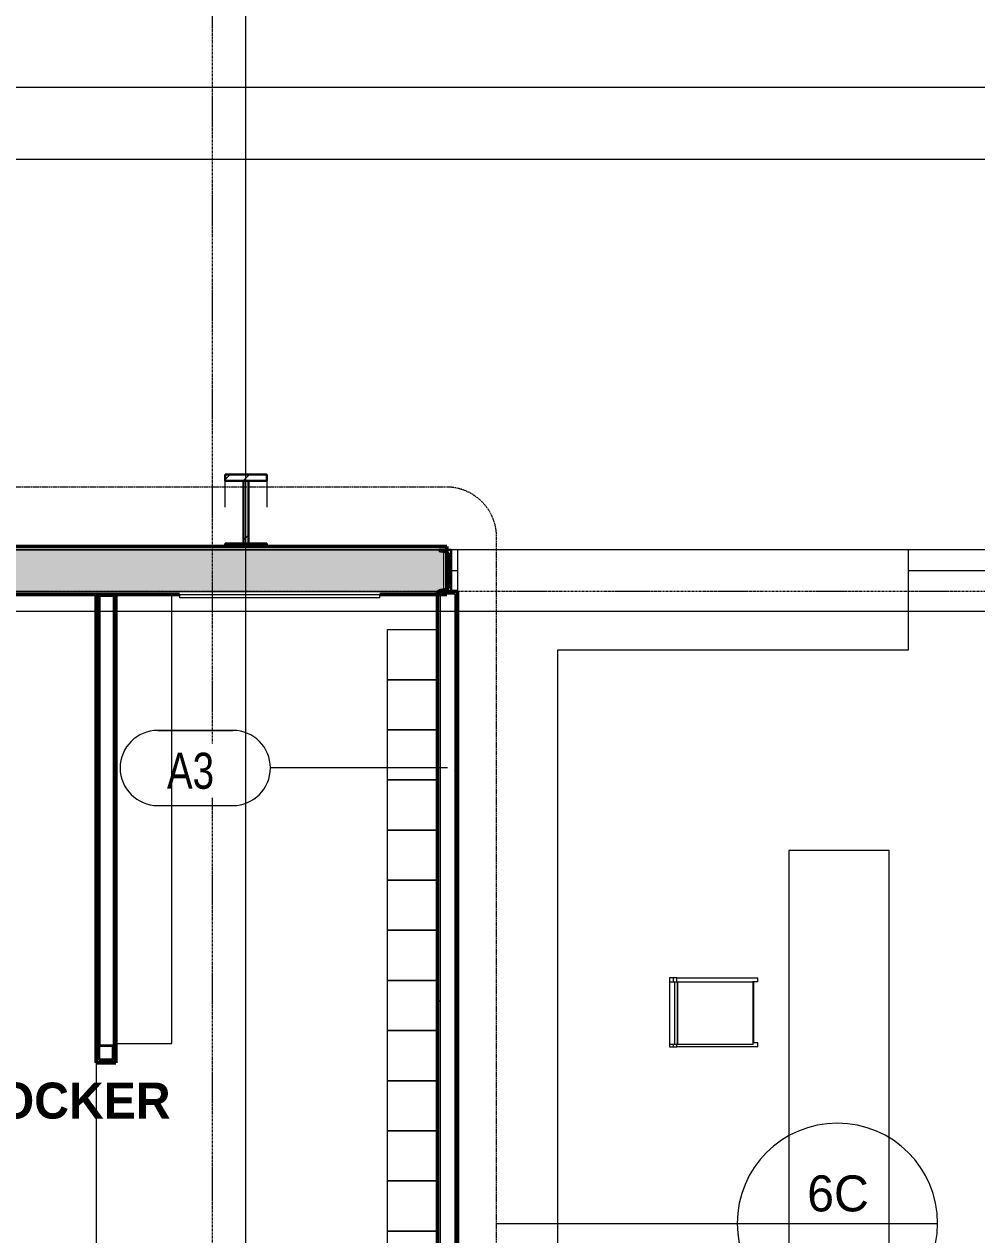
# Model space of a CAD drawing. Header units: inches. Extents: x 23906 to 26716, y -23130 to -20467.
# Drawn here: x 25638.3 to 25866.4, y -22523.6 to -22233.7 of the extents above; entities that cross this region are included whole.
import ezdxf

# ---------------------------------------------------------------- set-up
doc = ezdxf.new("R2010")
doc.units = ezdxf.units.IN
doc.header["$MEASUREMENT"] = 0
doc.linetypes.add('Dash Dot 3_16_', pattern=[0.3125, 0.1875, -0.0625, 0, -0.0625])
doc.linetypes.add('Grid Line 1_2_', pattern=[0.875, 0.5, -0.125, 0.125, -0.125])
for name, color, linetype, lineweight in [('A-ANNO-SYMB', 150, 'Continuous', 9), ('A-AREA', 32, 'Continuous', 9), ('A-AREA-IDEN', 2, 'Continuous', 9), ('A-FLOR', 192, 'Continuous', 13), ('A-WALL', 113, 'Continuous', 13), ('A-WALL-IDEN', 211, 'Continuous', 9), ('A-WALL-PATT', 111, 'Continuous', 50), ('G-ANNO-SYMB', 111, 'Continuous', 9), ('I-FURN', 30, 'Continuous', 9), ('I-WALL', 2, 'Continuous', 13), ('Q-CASE', 31, 'Continuous', 9), ('Q-SPCQ', 91, 'Continuous', 9), ('S-BEAM', 12, 'Continuous', 9), ('S-COLS', 52, 'Continuous', 9), ('S-GRID', 1, 'Continuous', 9)]:
    doc.layers.add(name, color=color, linetype=linetype, lineweight=lineweight)
doc.styles.add('Century Gothic', font='GOTHIC.TTF', dxfattribs={"height": 8.622671})
doc.styles.add('Century Gothic_1', font='GOTHIC.TTF', dxfattribs={"width": 0.8, "height": 8.622671})
doc.styles.add('Century Gothic_B', font='GOTHICB.TTF', dxfattribs={"height": 8.616719})
pattern_1 = [(0, (0, 0), (30.72, 7.68), [1.267, -21.773, 1.267, -21.773, -122.88]), (0, (0, 0), (30.72, 7.68), [-46.08, 1.267, -44.813, 1.267, -21.773, -53.76]), (0, (0, 0), (30.72, 7.68), [-115.2, 1.267, -14.093, 1.267, -37.133]), (120, (11.52, 3.84), (-22.0110751, 22.7643004), [1.267, -21.773, 1.267, -21.773, -122.88]), (120, (11.52, 3.84), (-22.0110751, 22.7643004), [-46.08, 1.267, -44.813, 1.267, -21.773, -53.76]), (120, (11.52, 3.84), (-22.0110751, 22.7643004), [-115.2, 1.267, -14.093, 1.267, -37.133]), (240, (15.36, 19.2), (-8.7089249, -30.4443004), [1.267, -21.773, 1.267, -21.773, -122.88]), (240, (15.36, 19.2), (-8.7089249, -30.4443004), [-46.08, 1.267, -44.813, 1.267, -21.773, -53.76]), (240, (15.36, 19.2), (-8.7089249, -30.4443004), [-115.2, 1.267, -14.093, 1.267, -37.133])]
pattern_2 = [(225, (25691.39, -22360.053), (9.503515, -9.503515), []), (225, (25691.39, -22374.453), (9.503515, -9.503515), [])]

# ---------------------------------------------------------------- blocks, each defined once
blk = doc.blocks.new('Locker-Double Stacked - 12_ x 12_-3246-Enlarged First Floor Plan _East_')
at = {"layer": 'I-FURN', "color": 7}
for p, q in [((-6, -6), (-6, 6)), ((-6, 6), (6, 6)), ((6, 6), (6, -6)), ((6, -6), (-6, -6))]:
    blk.add_line(p, q, dxfattribs=at)
blk = doc.blocks.new('Furniture 6 - Furniture 1-2394-Enlarged First Floor Plan _East_')
at = {"layer": 'I-FURN', "color": 7}
for p, q in [((25639.99, -22496.3), (25639.99, -22496.43)), ((25653.99, -22603.74), (25653.99, -22496.3)), ((25640.61, -22603.74), (25653.99, -22603.74))]:
    blk.add_line(p, q, dxfattribs=at)
blk = doc.blocks.new('Bradley-Washroom_Accessories-Mirrors-780_Custom - Bradley-Washroom_Accessories-Mirrors-780_Custom-177760-Enlarged First Floor Plan _East_')
at = {"layer": 'Q-SPCQ', "color": 7}
for p, q in [((25320.64, -22370.3), (25368.64, -22370.3)), ((25320.64, -22370.3), (25320.64, -22371.05)), ((25368.64, -22371.05), (25320.64, -22371.05)), ((25368.64, -22371.05), (25368.64, -22370.3))]:
    blk.add_line(p, q, dxfattribs=at)
blk = doc.blocks.new('HSS-Hollow Structural Section-Column - HSS3-1_2X3-1_2X1_8-V55-Enlarged First Floor Plan _East_')
at = {"layer": 'S-COLS', "color": 130, "lineweight": 30}
for p, q in [((-1.75, 1.518), (-1.75, -1.518)), ((-1.634, -1.518), (-1.634, 1.518)), ((1.518, 1.75), (-1.518, 1.75)), ((-1.518, 1.634), (1.518, 1.634)), ((1.634, 1.518), (1.634, -1.518)), ((1.75, -1.518), (1.75, 1.518)), ((1.518, -1.634), (-1.518, -1.634)), ((-1.518, -1.75), (1.518, -1.75))]:
    blk.add_line(p, q, dxfattribs=at)
for centre, radius, start, end in [((-1.518, 1.518), 0.232, 90, 180), ((-1.518, 1.518), 0.116, 90, 180), ((1.518, 1.518), 0.232, 360, 90), ((1.518, 1.518), 0.116, 0, 90), ((-1.518, -1.518), 0.232, 180, 270), ((-1.518, -1.518), 0.116, 180, 270), ((1.518, -1.518), 0.232, 270, 360), ((1.518, -1.518), 0.116, 270, 360)]:
    blk.add_arc(centre, radius, start, end, dxfattribs=at)
blk = doc.blocks.new('Locker Rooms and Restrooms_rvt-1-Enlarged First Floor Plan _East_')
at = {"layer": 'A-WALL-PATT', "lineweight": 9}
h = blk.add_hatch(dxfattribs=at)
h.set_pattern_fill('FP_8', style=0, pattern_type=2)
h.set_pattern_definition(pattern_1)
h.paths.add_polyline_path([(25655.52, -22482.37), (25656.14, -22482.37), (25656.14, -22370.43), (25655.52, -22370.43), (25655.52, -22481.67)], flags=0)
h = blk.add_hatch(dxfattribs=at)
h.set_pattern_fill('FP_8', style=0, pattern_type=2)
h.set_pattern_definition(pattern_1)
h.paths.add_polyline_path([(25659.65, -22481.74), (25660.27, -22481.74), (25660.27, -22370.43), (25659.64, -22370.43), (25659.64, -22481.74)], flags=0)
at = {"layer": 'A-FLOR', "color": 10}
for p, q in [((25655.52, -22370.3), (25655.52, -22370.43)), ((25655.52, -22482.37), (25655.52, -22526.93))]:
    blk.add_line(p, q, dxfattribs=at)
at = {"layer": 'A-WALL', "color": 10}
for p, q in [((25659.64, -22478.47), (25659.64, -22370.43)), ((25659.64, -22370.43), (25659.64, -22478.47)), ((25659.64, -22481.74), (25659.64, -22481.51)), ((25659.64, -22481.51), (25659.64, -22481.74))]:
    blk.add_line(p, q, dxfattribs=at)
at = {"layer": 'I-WALL', "color": 250, "lineweight": 50}
for p, q in [((25655.52, -22370.43), (25655.52, -22482.37)), ((25656.14, -22370.43), (25655.52, -22370.43)), ((25656.14, -22370.43), (25656.14, -22478.47)), ((25659.64, -22370.43), (25656.14, -22370.43)), ((25656.14, -22478.47), (25656.14, -22370.43)), ((25660.27, -22370.43), (25659.64, -22370.43)), ((25660.27, -22481.74), (25660.27, -22370.43)), ((25655.52, -22482.37), (25656.14, -22482.37)), ((25656.14, -22481.51), (25656.14, -22481.74)), ((25656.14, -22481.74), (25656.14, -22481.51)), ((25656.14, -22481.74), (25656.37, -22481.74)), ((25656.37, -22481.74), (25656.14, -22481.74)), ((25656.14, -22482.37), (25660.27, -22482.37)), ((25659.41, -22481.74), (25659.64, -22481.74)), ((25659.64, -22481.74), (25659.41, -22481.74)), ((25660.27, -22482.37), (25660.27, -22481.74))]:
    blk.add_line(p, q, dxfattribs=at)
at = {"color": 10, "lineweight": 13}
for name, p in [('Furniture 6 - Furniture 1-2394-Enlarged First Floor Plan _East_', (19.65, 126)), ('Bradley-Washroom_Accessories-Mirrors-780_Custom - Bradley-Washroom_Accessories-Mirrors-780_Custom-177760-Enlarged First Floor Plan _East_', (354.81, 0)), ('HSS-Hollow Structural Section-Column - HSS3-1_2X3-1_2X1_8-V55-Enlarged First Floor Plan _East_', (25657.89, -22479.99))]:
    blk.add_blockref(name, p, dxfattribs=at)
at = {"color": 10, "lineweight": 13, "rotation": 270}
for p in [(25731.27, -22384.68), (25731.27, -22396.68), (25731.27, -22408.68), (25731.27, -22420.68), (25731.27, -22432.68), (25731.27, -22444.68), (25731.27, -22456.68), (25731.27, -22468.68), (25731.27, -22480.68), (25731.27, -22492.68), (25731.27, -22504.68), (25731.27, -22516.68), (25731.27, -22528.68)]:
    blk.add_blockref('Locker-Double Stacked - 12_ x 12_-3246-Enlarged First Floor Plan _East_', p, dxfattribs=at)
blk = doc.blocks.new('Casework 1 - Casework 1-456223-Enlarged First Floor Plan _East_')
at = {"layer": 'Q-CASE'}
for p, q in [((25850.02, -22359.55), (25742.02, -22359.55)), ((25742.02, -22359.55), (25742.02, -22369.55)), ((25850.02, -22383.55), (25850.02, -22359.55)), ((25766.02, -22602.04), (25766.02, -22383.55)), ((25766.02, -22383.55), (25850.02, -22383.55)), ((25845.39, -22431.55), (25821.39, -22431.55)), ((25821.39, -22431.55), (25821.39, -22602.04)), ((25845.39, -22602.04), (25845.39, -22431.55)), ((25763.89, -22602.04), (25766.02, -22602.04))]:
    blk.add_line(p, q, dxfattribs=at)
blk = doc.blocks.new('Bar_Stool_6722_1_ - Bar_Stool_6722_1_-477960-Enlarged First Floor Plan _East_')
at = {"layer": 'I-FURN'}
for p, q in [((0, 19.21), (0, 21.13)), ((1, 21.13), (0, 21.13)), ((1, 21.13), (1, 20.14)), ((15.5, 20.14), (15.5, 21.13)), ((16.5, 21.13), (15.5, 21.13)), ((16.5, 21.13), (16.5, 19.21)), ((0, 17.72), (0, 19.21)), ((0, 1.78), (0, 17.72)), ((1, 20.14), (15.5, 20.14)), ((1, 20.14), (1, 20.06)), ((1, 20.06), (1, 19.99)), ((16, 20), (1, 20)), ((1, 19.89), (1, 19.99)), ((1, 17.63), (1, 19.89)), ((1, 2.03), (1, 17.63)), ((15.5, 20.06), (15.5, 20.14)), ((15.5, 19.98), (15.5, 20.06)), ((16, 19.99), (16, 19.89)), ((16, 19.89), (16, 17.63)), ((16, 17.63), (16, 2.03)), ((16.5, 19.21), (16.5, 17.72)), ((16.5, 17.72), (16.5, 1.78)), ((1, 1.78), (0, 1.78)), ((0, 1.78), (0, 0.98)), ((1, 0.98), (0, 0.98)), ((0, 0.98), (0, 0)), ((0, 0), (1, 0)), ((1, 1.91), (1, 2.03)), ((16, 2.03), (1, 2.03)), ((1, 1.24), (1, 1.91)), ((16, 1.91), (1, 1.91)), ((1, 0), (1, 1.24)), ((1, 1.24), (16, 1.24)), ((16, 2.03), (16, 1.91)), ((16, 1.91), (16, 1.24)), ((16.5, 1.78), (16, 1.78)), ((16, 1.24), (16, 0)), ((16.5, 0.98), (16, 0.98)), ((16, 0), (16.5, 0)), ((16.5, 0.98), (16.5, 1.78)), ((16.5, 0), (16.5, 0.98)), ((1, 0), (16, 0))]:
    blk.add_line(p, q, dxfattribs=at)
blk = doc.blocks.new('columns and girder2 - one-1334686-Enlarged First Floor Plan _East_')
at = {"layer": 'S-BEAM'}
h = blk.add_hatch(dxfattribs=at)
h.set_pattern_fill('FP_13', color=256, style=0, pattern_type=2)
h.set_pattern_definition(pattern_2)
h.paths.add_polyline_path([(-5, -1.25), (-5, -2), (5, -2), (5, -1.25), (0, -1.25)], flags=0)
h.paths.add_polyline_path([(1.49, -17.03), (-5, -17.03), (-5, -18.55), (5, -18.55), (5, -17.03)], flags=0)
h.paths.add_polyline_path([(5, -1204.89), (-5, -1204.89), (-5, -1206.4), (5, -1206.4)], flags=0)
h.paths.add_polyline_path([(5, -1224.25), (-5, -1224.25), (-5, -1225), (5, -1225)], flags=0)
h = blk.add_hatch(dxfattribs=at)
h.set_pattern_fill('FP_13', color=256, style=0, pattern_type=2)
h.set_pattern_definition(pattern_2)
h.paths.add_polyline_path([(0.62, -2), (-0.63, -2), (-0.63, -17.03), (0.62, -17.03)], flags=0)
h.paths.add_polyline_path([(-0.63, -1206.4), (-0.63, -1224.25), (0.62, -1224.25), (0.62, -1206.4)], flags=0)
at = {"layer": 'S-BEAM', "lineweight": 30}
for p, q in [((-5, -1.25), (-5, -2)), ((-5, -2), (5, -2)), ((0.62, -2), (-0.63, -2)), ((-0.63, -2), (-0.63, -17.03)), ((0.62, -17.03), (0.62, -2)), ((5, -2), (5, -1.25)), ((5, -17.03), (-5, -17.03)), ((-5, -17.03), (-5, -18.55)), ((-0.63, -17.03), (0.62, -17.03)), ((5, -18.55), (5, -17.03)), ((-5, -18.55), (5, -18.55))]:
    blk.add_line(p, q, dxfattribs=at)
at = {"layer": 'S-BEAM'}
for p, q in [((-5, -17.03), (-5, -10.69)), ((5, -10.69), (5, -17.03))]:
    blk.add_line(p, q, dxfattribs=at)
blk = doc.blocks.new('Wall Tag - 1_4_-1369832-Enlarged First Floor Plan _East_')
at = {"layer": 'A-WALL-IDEN', "color": 153}
for p, q in [((-0.0822, 0.0968), (0.1053, 0.0968)), ((0.1053, 0.0968), (-0.0822, 0.0968)), ((-0.0822, -0.0907), (0.1053, -0.0907)), ((-0.0822, -0.0907), (0.1053, -0.0907))]:
    blk.add_line(p, q, dxfattribs=at)
for centre, start, end in [((-0.0822, 0.0031), 90, 270), ((-0.0822, 0.0031), 90, 270), ((0.1053, 0.0031), 270, 90), ((0.1053, 0.0031), 270, 90)]:
    blk.add_arc(centre, 0.0937, start, end, dxfattribs=at)
blk = doc.blocks.new('Floor Plan - Callout Head-19020-Enlarged First Floor Plan _East_')
at = {"layer": 'A-ANNO-SYMB'}
blk.add_line((-0.25, 0), (0.25, 0), dxfattribs=at)
for start, end in [(360, 180), (180, 360)]:
    blk.add_arc((0, 0), 0.25, start, end, dxfattribs=at)

msp = doc.modelspace()

# ---------------------------------------------------------------- hatches: boundary and pattern name
at = {"layer": 'A-WALL-PATT', "lineweight": 9}
h = msp.add_hatch(dxfattribs=at)
h.set_pattern_fill('FP_9', color=256, style=0, pattern_type=2)
h.set_pattern_definition([(161.57, (0.48, 0.48), (-3.839953776, -1.544e-05), [0, -27.322, 3.034, 0]), (18.43, (-0.48, 0.48), (-3.839953776, 1.544e-05), [0, -27.322, 3.034, 0]), (108.43, (0.48, 0.48), (1.919622, -9.60052459), [9.106, -21.25]), (71.57, (-0.48, 0.48), (1.919622, 9.60052459), [9.106, -21.25])])
h.paths.add_polyline_path([(25738.77, -22369.55), (25738.77, -22359.55), (25563.52, -22359.55), (25563.52, -22369.55), (25689.9, -22369.55)], flags=0)
h.paths.add_polyline_path([(25481.52, -22369.55), (25481.52, -22359.55), (25161.52, -22359.55), (25161.52, -22369.55), (25420.3, -22369.55)], flags=0)
h.paths.add_polyline_path([(25118.02, -22369.55), (25118.02, -22359.55), (24920.27, -22359.55), (24920.27, -22369.55), (25015.9, -22369.55)], flags=0)
h.paths.add_polyline_path([(24842.14, -22369.55), (24842.14, -22359.55), (24630.77, -22359.55), (24630.77, -22369.55), (24813.7, -22369.55)], flags=0)
h = msp.add_hatch(dxfattribs=at)
h.set_pattern_fill('FP_8', color=256, style=0, pattern_type=2)
h.set_pattern_definition(pattern_1)
h.paths.add_polyline_path([(25737.89, -22787.3), (25737.89, -22767.89), (25737.27, -22767.89), (25737.27, -22787.3)], flags=0)
h.paths.add_polyline_path([(25737.89, -22767.09), (25737.89, -22369.55), (25737.27, -22369.55), (25737.29, -22767.09)], flags=0)
h = msp.add_hatch(dxfattribs=at)
h.set_pattern_fill('FP_8', color=256, style=0, pattern_type=2)
h.set_pattern_definition(pattern_1)
h.paths.add_polyline_path([(25741.39, -22787.3), (25742.02, -22787.3), (25742.02, -22606.16), (25741.39, -22606.16), (25741.39, -22786.55)], flags=0)
h.paths.add_polyline_path([(25741.39, -22602.66), (25742.02, -22602.66), (25742.02, -22369.55), (25737.89, -22369.55), (25737.89, -22370.18), (25741.39, -22370.18), (25741.39, -22569.16)], flags=0)
at = {"layer": 'S-COLS'}
h = msp.add_hatch(dxfattribs=at)
h.set_pattern_fill('FP_12', color=256, style=0, pattern_type=2)
h.set_pattern_definition([(45, (0, 0), (-9.503515, 9.503515), []), (45, (0, 14.4), (-9.503515, 9.503515), [])])
h.paths.add_polyline_path([(25740.52, -22369.55), (25740.52, -22359.55), (25737.63, -22359.55), (25737.75, -22359.86), (25738.06, -22359.99), (25739.99, -22360.29), (25739.99, -22368.81), (25738.06, -22369.12), (25737.75, -22369.24), (25737.63, -22369.55)], flags=0)

# ---------------------------------------------------------------- linework, layer by layer
at = {"layer": 'A-ANNO-SYMB', "linetype": 'Dash Dot 3_16_'}
for p, q in [((25739.4, -22344.54), (25514.44, -22344.54)), ((25751.4, -22685.17), (25751.4, -22356.54))]:
    msp.add_line(p, q, dxfattribs=at)
at = {"layer": 'A-ANNO-SYMB'}
msp.add_line((25751.4, -22520.86), (25809, -22520.86), dxfattribs=at)
at = {"layer": 'A-ANNO-SYMB', "linetype": 'Dash Dot 3_16_'}
msp.add_arc((25739.4, -22356.54), 12, 0, 90, dxfattribs=at)
at = {"layer": 'A-AREA'}
for p, q in [((25739.52, -22364.49), (25739.99, -22364.49)), ((25740.52, -22364.49), (25742.02, -22364.49)), ((25850.02, -22364.49), (26273.39, -22364.49))]:
    msp.add_line(p, q, dxfattribs=at)
at = {"layer": 'A-FLOR'}
msp.add_line((24603.39, -22266.05), (25980.89, -22266.05), dxfattribs=at)
at = {"layer": 'A-WALL'}
for p, q in [((25563.52, -22359.55), (25738.77, -22359.55)), ((25738.77, -22369.55), (25738.77, -22359.55)), ((25563.52, -22369.55), (25738.77, -22369.55)), ((25741.39, -22370.18), (25737.89, -22370.18)), ((25737.89, -22370.18), (25737.89, -22767.09)), ((25741.39, -22370.18), (25741.39, -22602.66))]:
    msp.add_line(p, q, dxfattribs=at)
at = {"layer": 'A-WALL-IDEN', "color": 153}
msp.add_line((25739.64, -22411.8), (25697.24, -22411.8), dxfattribs=at)
at = {"layer": 'G-ANNO-SYMB'}
for p, q in [((26314.63, -22248.83), (23915.52, -22248.83)), ((26313.52, -22374.36), (23919.06, -22374.36))]:
    msp.add_line(p, q, dxfattribs=at)
at = {"layer": 'I-WALL', "lineweight": 50}
for p, q in [((25739.52, -22358.8), (25562.77, -22358.8)), ((25739.52, -22370.3), (25739.52, -22358.8)), ((25742.02, -22369.55), (25737.27, -22369.55)), ((25737.27, -22369.55), (25737.27, -22767.09)), ((25742.02, -22602.04), (25742.02, -22369.55)), ((25562.77, -22370.3), (25675.45, -22370.3)), ((25723.45, -22370.3), (25739.52, -22370.3))]:
    msp.add_line(p, q, dxfattribs=at)
at = {"layer": 'S-COLS', "lineweight": 30}
for p, q in [((25740.52, -22359.55), (25737.63, -22359.55)), ((25738.06, -22359.99), (25739.99, -22360.29)), ((25739.99, -22360.29), (25739.99, -22368.81)), ((25740.52, -22369.55), (25740.52, -22359.55)), ((25737.63, -22369.55), (25740.52, -22369.55)), ((25739.99, -22368.81), (25738.06, -22369.12))]:
    msp.add_line(p, q, dxfattribs=at)
for centre, start, end in [((25738.06, -22359.55), 180, 270), ((25738.06, -22369.55), 90, 180)]:
    msp.add_arc(centre, 0.436, start, end, dxfattribs=at)
at = {"layer": 'S-GRID', "linetype": 'Grid Line 1_2_'}
for p, q in [((25691.39, -22929.31), (25691.39, -20749.66)), ((25683.39, -23010.9), (25683.39, -20902.43)), ((25691.39, -23058.9), (25691.39, -20902.43)), ((26649, -22359.55), (24012.52, -22359.55)), ((26535.93, -22359.55), (24012.52, -22359.55)), ((26601, -22369.55), (24012.52, -22369.55))]:
    msp.add_line(p, q, dxfattribs=at)

# ---------------------------------------------------------------- block references
at = {"layer": 'A-ANNO-SYMB', "xscale": 95.99999999999994, "yscale": 95.99999999999994, "zscale": 95.99999999999994}
msp.add_blockref('Floor Plan - Callout Head-19020-Enlarged First Floor Plan _East_', (25833, -22520.86), dxfattribs=at)
at = {"layer": 'A-WALL-IDEN', "color": 153, "xscale": 95.99999999999994, "yscale": 95.99999999999994, "zscale": 95.99999999999994}
msp.add_blockref('Wall Tag - 1_4_-1369832-Enlarged First Floor Plan _East_', (25678.14, -22412.1), dxfattribs=at)
at = {"layer": 'I-FURN', "rotation": 270.0000000000007}
msp.add_blockref('Bar_Stool_6722_1_ - Bar_Stool_6722_1_-477960-Enlarged First Floor Plan _East_', (25792.79, -22462.05), dxfattribs=at)
at = {"layer": 'Q-CASE'}
msp.add_blockref('Casework 1 - Casework 1-456223-Enlarged First Floor Plan _East_', (0, 0), dxfattribs=at)
at = {"layer": 'S-BEAM', "rotation": 180}
msp.add_blockref('columns and girder2 - one-1334686-Enlarged First Floor Plan _East_', (25691.39, -22360.05), dxfattribs=at)

# ---------------------------------------------------------------- texts
at = {"layer": 'A-ANNO-SYMB', "insert": (25833.14, -22509.36), "char_height": 8.623, "width": 19.44, "attachment_point": 2, "line_spacing_factor": 0.984117, "style": 'Century Gothic'}
msp.add_mtext('6C', dxfattribs=at)
at = {"layer": 'A-AREA-IDEN', "insert": (25619.48, -22487.15), "char_height": 8.6167, "width": 124.956, "attachment_point": 2, "line_spacing_factor": 0.984796, "style": 'Century Gothic_B'}
msp.add_mtext("WOMEN'S LOCKER", dxfattribs=at)

# ---------------------------------------------------------------- next in the draw order: texts
at = {"layer": 'A-WALL-IDEN', "insert": (25678.11, -22408.16), "char_height": 8.623, "width": 14.58, "attachment_point": 2, "line_spacing_factor": 0.984117, "style": 'Century Gothic_1', "bg_fill": 3, "box_fill_scale": 1.25, "bg_fill_color": 0, "bg_fill_transparency": 0}
msp.add_mtext('A3', dxfattribs=at)

# ---------------------------------------------------------------- next in the draw order: block references
at = {"lineweight": 5}
msp.add_blockref('Locker Rooms and Restrooms_rvt-1-Enlarged First Floor Plan _East_', (0, 0), dxfattribs=at)

doc.saveas('drawing.dxf')
